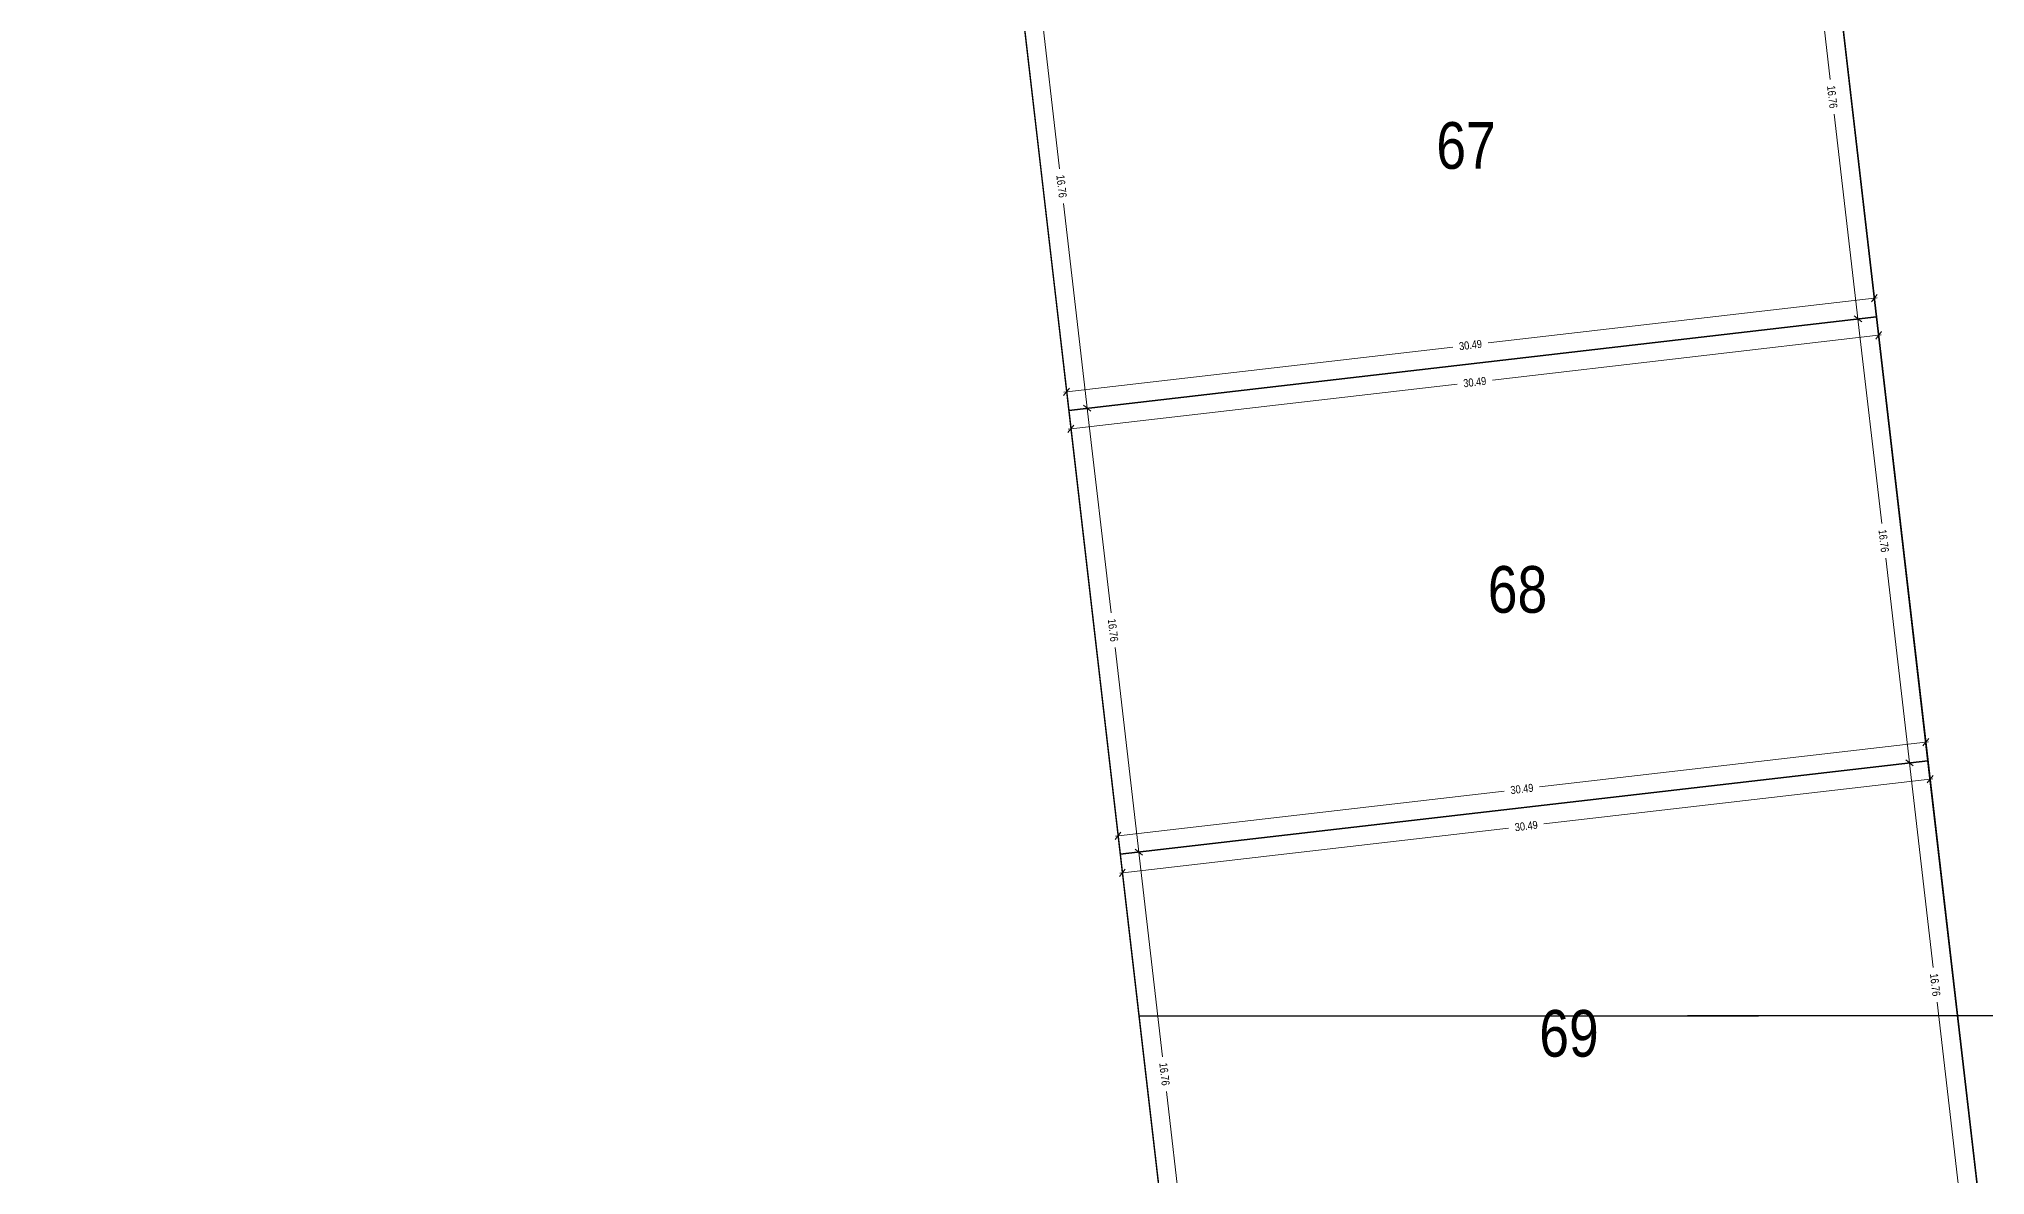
# Model space of a CAD drawing. Header units: millimetres. Extents: x 29397 to 29927, y 26123 to 26652.
# Drawn here: x 29694.1 to 29767, y 26214.1 to 26256.7 of the extents above; entities that cross this region are included whole.
import ezdxf
from ezdxf.enums import TextEntityAlignment as Align

# ---------------------------------------------------------------- set-up
doc = ezdxf.new("R2010")
doc.units = ezdxf.units.MM
doc.header["$LTSCALE"] = 0.3
for name, color, linetype in [('_IndivSubPlot', 180, 'Continuous'), ('_IndivSubPlot_DIMENSION', 7, 'Continuous'), ('_InternalRoad', 3, 'Continuous'), ('_LandLord_Sub', 7, 'Continuous'), ('_Plot', 7, 'Continuous'), ('_SurveyNo', 8, 'Continuous')]:
    doc.layers.add(name, color=color, linetype=linetype)
doc.layers.add('_SideBoundary', color=1, linetype='Continuous', true_color=0xff0000)
doc.layers.get('0').off()
doc.styles.add('PreDCRFont', font='ARIALN.TTF')
doc.dimstyles.new('PDCR-PLOT-INT', dxfattribs={"dimtxt": 0.3, "dimasz": 0.25, "dimexe": 0.25, "dimexo": 0.25, "dimgap": 0.25, "dimtad": 0, "dimzin": 0, "dimdsep": 46, "dimtxsty": 'PreDCRFont', "dimblk": 'OBLIQUE', "dimcen": 0.5, "dimdle": 0.1, "dimadec": 0, "dimazin": 0, "dimtfac": 1, "dimtix": 1, "dimtofl": 0, "dimtmove": 1, "dimatfit": 1, "dimfxl": 1, "dimtolj": 1, "dimtzin": 0, "dimlwd": 15, "dimarcsym": 0})

# ---------------------------------------------------------------- blocks, each defined once
blk = doc.blocks.new('_Oblique')
at = {"color": 0, "linetype": 'ByBlock', "lineweight": -2}
blk.add_line((-0.5, -0.5), (0.5, 0.5), dxfattribs=at)
blk = doc.blocks.new('*D937')
at = {"layer": '_IndivSubPlot_DIMENSION', "color": 0, "lineweight": 15, "transparency": 16777216}
for p, q in [((29731.42, 26259.561), (29732.321, 26251.787)), ((29733.373, 26242.714), (29732.472, 26250.489))]:
    blk.add_line(p, q, dxfattribs=at)
at = {"layer": '_IndivSubPlot_DIMENSION', "color": 0, "lineweight": 15, "transparency": 16777216, "xscale": 0.25, "yscale": 0.25, "zscale": 0.25}
for p, rotation in [((29731.432, 26259.462), 96.61144071520627), ((29733.361, 26242.814), 276.6114407152063)]:
    blk.add_blockref('_Oblique', p, dxfattribs=dict(at, rotation=rotation))
at = {"layer": '_IndivSubPlot_DIMENSION', "color": 0, "lineweight": 15, "transparency": 16777216, "insert": (29732.396, 26251.138), "char_height": 0.3, "attachment_point": 5, "rotation": 276.61144, "style": 'PreDCRFont'}
blk.add_mtext('\\A1;16.76', dxfattribs=at)
blk = doc.blocks.new('*D938')
at = {"layer": '_IndivSubPlot_DIMENSION', "color": 0, "lineweight": 15, "transparency": 16777216}
for p, q in [((29762.972, 26246.95), (29748.39, 26245.26)), ((29732.486, 26243.417), (29747.068, 26245.107))]:
    blk.add_line(p, q, dxfattribs=at)
at = {"layer": '_IndivSubPlot_DIMENSION', "color": 0, "lineweight": 15, "transparency": 16777216, "xscale": 0.25, "yscale": 0.25, "zscale": 0.25}
for p, rotation in [((29762.872, 26246.939), 6.611440715235239), ((29732.585, 26243.428), 186.6114407152352)]:
    blk.add_blockref('_Oblique', p, dxfattribs=dict(at, rotation=rotation))
at = {"layer": '_IndivSubPlot_DIMENSION', "color": 0, "lineweight": 15, "transparency": 16777216, "insert": (29747.729, 26245.183), "char_height": 0.3, "attachment_point": 5, "rotation": 6.61144, "style": 'PreDCRFont'}
blk.add_mtext('\\A1;30.49', dxfattribs=at)
blk = doc.blocks.new('*D939')
at = {"layer": '_IndivSubPlot_DIMENSION', "color": 0, "lineweight": 15, "transparency": 16777216}
for p, q in [((29760.317, 26262.911), (29761.218, 26255.136)), ((29762.269, 26246.063), (29761.368, 26253.838))]:
    blk.add_line(p, q, dxfattribs=at)
at = {"layer": '_IndivSubPlot_DIMENSION', "color": 0, "lineweight": 15, "transparency": 16777216, "xscale": 0.25, "yscale": 0.25, "zscale": 0.25}
for p, rotation in [((29760.328, 26262.811), 96.61144071520633), ((29762.258, 26246.163), 276.6114407152064)]:
    blk.add_blockref('_Oblique', p, dxfattribs=dict(at, rotation=rotation))
at = {"layer": '_IndivSubPlot_DIMENSION', "color": 0, "lineweight": 15, "transparency": 16777216, "insert": (29761.293, 26254.487), "char_height": 0.3, "attachment_point": 5, "rotation": 276.61144, "style": 'PreDCRFont'}
blk.add_mtext('\\A1;16.76', dxfattribs=at)
blk = doc.blocks.new('*D940')
at = {"layer": '_IndivSubPlot_DIMENSION', "color": 0, "lineweight": 15, "transparency": 16777216}
for p, q in [((29763.133, 26245.56), (29748.551, 26243.869)), ((29732.647, 26242.026), (29747.229, 26243.716))]:
    blk.add_line(p, q, dxfattribs=at)
at = {"layer": '_IndivSubPlot_DIMENSION', "color": 0, "lineweight": 15, "transparency": 16777216, "xscale": 0.25, "yscale": 0.25, "zscale": 0.25}
for p, rotation in [((29763.034, 26245.548), 6.61144071523605), ((29732.746, 26242.038), 186.6114407152361)]:
    blk.add_blockref('_Oblique', p, dxfattribs=dict(at, rotation=rotation))
at = {"layer": '_IndivSubPlot_DIMENSION', "color": 0, "lineweight": 15, "transparency": 16777216, "insert": (29747.89, 26243.793), "char_height": 0.3, "attachment_point": 5, "rotation": 6.61144, "style": 'PreDCRFont'}
blk.add_mtext('\\A1;30.49', dxfattribs=at)
blk = doc.blocks.new('*D941')
at = {"layer": '_IndivSubPlot_DIMENSION', "color": 0, "lineweight": 15, "transparency": 16777216}
for p, q in [((29733.35, 26242.913), (29734.251, 26235.138)), ((29735.302, 26226.066), (29734.401, 26233.84))]:
    blk.add_line(p, q, dxfattribs=at)
at = {"layer": '_IndivSubPlot_DIMENSION', "color": 0, "lineweight": 15, "transparency": 16777216, "xscale": 0.25, "yscale": 0.25, "zscale": 0.25}
for p, rotation in [((29733.361, 26242.814), 96.61144071520488), ((29735.291, 26226.165), 276.6114407152049)]:
    blk.add_blockref('_Oblique', p, dxfattribs=dict(at, rotation=rotation))
at = {"layer": '_IndivSubPlot_DIMENSION', "color": 0, "lineweight": 15, "transparency": 16777216, "insert": (29734.326, 26234.489), "char_height": 0.3, "attachment_point": 5, "rotation": 276.61144, "style": 'PreDCRFont'}
blk.add_mtext('\\A1;16.76', dxfattribs=at)
blk = doc.blocks.new('*D942')
at = {"layer": '_IndivSubPlot_DIMENSION', "color": 0, "lineweight": 15, "transparency": 16777216}
for p, q in [((29764.901, 26230.302), (29750.32, 26228.612)), ((29734.416, 26226.768), (29748.998, 26228.458))]:
    blk.add_line(p, q, dxfattribs=at)
at = {"layer": '_IndivSubPlot_DIMENSION', "color": 0, "lineweight": 15, "transparency": 16777216, "xscale": 0.25, "yscale": 0.25, "zscale": 0.25}
for p, rotation in [((29764.802, 26230.29), 6.611440715236028), ((29734.515, 26226.78), 186.611440715236)]:
    blk.add_blockref('_Oblique', p, dxfattribs=dict(at, rotation=rotation))
at = {"layer": '_IndivSubPlot_DIMENSION', "color": 0, "lineweight": 15, "transparency": 16777216, "insert": (29749.659, 26228.535), "char_height": 0.3, "attachment_point": 5, "rotation": 6.61144, "style": 'PreDCRFont'}
blk.add_mtext('\\A1;30.49', dxfattribs=at)
blk = doc.blocks.new('*D943')
at = {"layer": '_IndivSubPlot_DIMENSION', "color": 0, "lineweight": 15, "transparency": 16777216}
for p, q in [((29762.246, 26246.262), (29763.147, 26238.488)), ((29764.199, 26229.415), (29763.298, 26237.189))]:
    blk.add_line(p, q, dxfattribs=at)
at = {"layer": '_IndivSubPlot_DIMENSION', "color": 0, "lineweight": 15, "transparency": 16777216, "xscale": 0.25, "yscale": 0.25, "zscale": 0.25}
for p, rotation in [((29762.258, 26246.163), 96.61144071520486), ((29764.187, 26229.514), 276.6114407152048)]:
    blk.add_blockref('_Oblique', p, dxfattribs=dict(at, rotation=rotation))
at = {"layer": '_IndivSubPlot_DIMENSION', "color": 0, "lineweight": 15, "transparency": 16777216, "insert": (29763.223, 26237.839), "char_height": 0.3, "attachment_point": 5, "rotation": 276.61144, "style": 'PreDCRFont'}
blk.add_mtext('\\A1;16.76', dxfattribs=at)
blk = doc.blocks.new('*D944')
at = {"layer": '_IndivSubPlot_DIMENSION', "color": 0, "lineweight": 15, "transparency": 16777216}
for p, q in [((29765.063, 26228.911), (29750.481, 26227.221)), ((29734.577, 26225.378), (29749.159, 26227.068))]:
    blk.add_line(p, q, dxfattribs=at)
at = {"layer": '_IndivSubPlot_DIMENSION', "color": 0, "lineweight": 15, "transparency": 16777216, "xscale": 0.25, "yscale": 0.25, "zscale": 0.25}
for p, rotation in [((29764.963, 26228.9), 6.61144071523605), ((29734.676, 26225.389), 186.6114407152361)]:
    blk.add_blockref('_Oblique', p, dxfattribs=dict(at, rotation=rotation))
at = {"layer": '_IndivSubPlot_DIMENSION', "color": 0, "lineweight": 15, "transparency": 16777216, "insert": (29749.82, 26227.144), "char_height": 0.3, "attachment_point": 5, "rotation": 6.61144, "style": 'PreDCRFont'}
blk.add_mtext('\\A1;30.49', dxfattribs=at)
blk = doc.blocks.new('*D945')
at = {"layer": '_IndivSubPlot_DIMENSION', "color": 0, "lineweight": 15, "transparency": 16777216}
for p, q in [((29735.279, 26226.264), (29736.18, 26218.49)), ((29737.232, 26209.417), (29736.331, 26217.192))]:
    blk.add_line(p, q, dxfattribs=at)
at = {"layer": '_IndivSubPlot_DIMENSION', "color": 0, "lineweight": 15, "transparency": 16777216, "xscale": 0.25, "yscale": 0.25, "zscale": 0.25}
for p, rotation in [((29735.291, 26226.165), 96.61144071521869), ((29737.221, 26209.516), 276.6114407152186)]:
    blk.add_blockref('_Oblique', p, dxfattribs=dict(at, rotation=rotation))
at = {"layer": '_IndivSubPlot_DIMENSION', "color": 0, "lineweight": 15, "transparency": 16777216, "insert": (29736.256, 26217.841), "char_height": 0.3, "attachment_point": 5, "rotation": 276.61144, "style": 'PreDCRFont'}
blk.add_mtext('\\A1;16.76', dxfattribs=at)
blk = doc.blocks.new('*D947')
at = {"layer": '_IndivSubPlot_DIMENSION', "color": 0, "lineweight": 15, "transparency": 16777216}
for p, q in [((29764.176, 26229.614), (29765.077, 26221.839)), ((29766.129, 26212.766), (29765.227, 26220.541))]:
    blk.add_line(p, q, dxfattribs=at)
at = {"layer": '_IndivSubPlot_DIMENSION', "color": 0, "lineweight": 15, "transparency": 16777216, "xscale": 0.25, "yscale": 0.25, "zscale": 0.25}
for p, rotation in [((29764.187, 26229.514), 96.61144071520633), ((29766.117, 26212.866), 276.6114407152064)]:
    blk.add_blockref('_Oblique', p, dxfattribs=dict(at, rotation=rotation))
at = {"layer": '_IndivSubPlot_DIMENSION', "color": 0, "lineweight": 15, "transparency": 16777216, "insert": (29765.152, 26221.19), "char_height": 0.3, "attachment_point": 5, "rotation": 276.61144, "style": 'PreDCRFont'}
blk.add_mtext('\\A1;16.76', dxfattribs=at)

msp = doc.modelspace()

# ---------------------------------------------------------------- linework, layer by layer
at = {"layer": '_IndivSubPlot'}
for points in [[(29761.023, 26262.892), (29730.736, 26259.381), (29732.666, 26242.733), (29762.953, 26246.243)], [(29762.953, 26246.243), (29732.666, 26242.733), (29734.596, 26226.084), (29764.883, 26229.595)], [(29764.883, 26229.595), (29734.596, 26226.084), (29736.525, 26209.436), (29766.812, 26212.946)]]:
    msp.add_lwpolyline(points, close=True, dxfattribs=at)
at = {"layer": '_InternalRoad'}
msp.add_lwpolyline([(29769.257, 26296.077), (29757.228, 26295.636), (29773.662, 26153.852), (29786.106, 26150.71)], close=True, dxfattribs=at)
at = {"layer": '_LandLord_Sub'}
for points in [[(29825.18, 26310.138), (29725.503, 26306.48), (29726.668, 26294.483), (29735.299, 26220.012), (29828.251, 26220.067)], [(29817.589, 26220.061), (29735.299, 26220.012), (29742.042, 26161.836), (29817.719, 26142.727)]]:
    msp.add_lwpolyline(points, close=True, dxfattribs=at)
at = {"layer": '_Plot'}
msp.add_lwpolyline([(29721.705, 26345.62), (29716.939, 26398.244), (29591.151, 26394.888), (29591.151, 26445.805), (29584.662, 26520.159), (29573.003, 26515.725), (29579.151, 26445.283), (29579.151, 26394.568), (29561.044, 26394.085), (29560.61, 26388.782), (29448.945, 26388.782), (29451.917, 26301.216), (29538.129, 26293.912), (29726.668, 26294.483), (29742.042, 26161.836), (29817.719, 26142.727), (29817.589, 26220.061), (29828.251, 26220.067), (29825.18, 26310.138), (29725.503, 26306.48)], close=True, dxfattribs=at)
at = {"layer": '_SideBoundary'}
msp.add_lwpolyline([(29451.917, 26301.216), (29508.009, 26296.464), (29538.129, 26293.912), (29548.977, 26293.945), (29591.457, 26294.074), (29648.576, 26294.247), (29726.668, 26294.483), (29728.806, 26276.03), (29730.736, 26259.381), (29732.666, 26242.733), (29734.596, 26226.084), (29736.525, 26209.436), (29738.386, 26193.383), (29740.211, 26177.639), (29742.042, 26161.836), (29773.662, 26153.852), (29817.719, 26142.727), (29803, 26129.636), (29446.919, 26129.636)], close=True, dxfattribs=at)
at = {"layer": '_SurveyNo'}
for points in [[(29825.18, 26310.138), (29725.503, 26306.48), (29726.668, 26294.483), (29735.299, 26220.012), (29828.251, 26220.067)], [(29817.589, 26220.061), (29735.299, 26220.012), (29742.042, 26161.836), (29817.719, 26142.727)]]:
    msp.add_lwpolyline(points, close=True, dxfattribs=at)

# ---------------------------------------------------------------- texts
at = {"layer": '_IndivSubPlot', "lineweight": 30, "style": 'PreDCRFont'}
for s, p in [('67', (29747.564, 26252.667)), ('68', (29749.493, 26236.018)), ('69', (29751.423, 26219.37))]:
    msp.add_text(s, height=1.75, dxfattribs=at).set_placement(p, align=Align.MIDDLE_CENTER)

# ---------------------------------------------------------------- dimensions: what is measured, and where the dimension line sits
at = {"layer": '_IndivSubPlot_DIMENSION', "lineweight": 15}
for p1, p2, text, picture, middle in [((29762.258, 26246.163), (29760.328, 26262.811), '16.76', '*D939', (29761.293, 26254.487)), ((29731.432, 26259.462), (29733.361, 26242.814), '16.76', '*D937', (29732.396, 26251.138)), ((29732.585, 26243.428), (29762.872, 26246.939), '30.49', '*D938', (29747.729, 26245.183)), ((29764.187, 26229.514), (29762.258, 26246.163), '16.76', '*D943', (29763.223, 26237.839)), ((29763.034, 26245.548), (29732.746, 26242.038), '30.49', '*D940', (29747.89, 26243.793)), ((29733.361, 26242.814), (29735.291, 26226.165), '16.76', '*D941', (29734.326, 26234.489)), ((29734.515, 26226.78), (29764.802, 26230.29), '30.49', '*D942', (29749.659, 26228.535)), ((29766.117, 26212.866), (29764.187, 26229.514), '16.76', '*D947', (29765.152, 26221.19)), ((29764.963, 26228.9), (29734.676, 26225.389), '30.49', '*D944', (29749.82, 26227.144)), ((29735.291, 26226.165), (29737.221, 26209.516), '16.76', '*D945', (29736.256, 26217.841))]:
    dim = msp.add_aligned_dim(p1=p1, p2=p2, distance=0, text=text, dimstyle='PDCR-PLOT-INT', dxfattribs=at)
    dim.commit()
    dim.dimension.update_dxf_attribs({"geometry": picture, "text_midpoint": middle})

doc.saveas('drawing.dxf')
